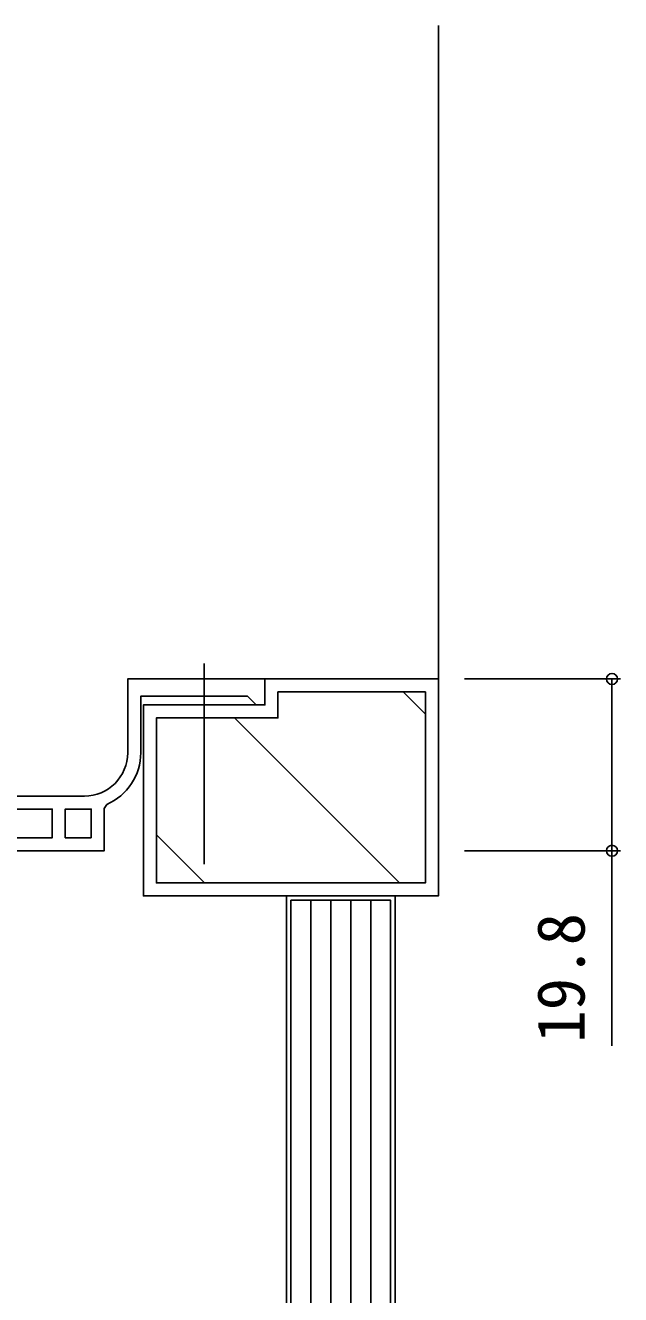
# Model space of a CAD drawing. Units: millimetres, scale not verified. Extents: x -437 to 438, y -681 to 679.
# Drawn here: x -156.1 to -87.5, y -300.4 to -154.2 of the extents above; entities that cross this region are included whole.
import ezdxf
from ezdxf.enums import TextEntityAlignment as Align

# ---------------------------------------------------------------- set-up
doc = ezdxf.new("R2010")
doc.units = ezdxf.units.MM
doc.header["$LTSCALE"] = 4
for name, color, linetype in [('0-3_YKK_11', 7, 'Continuous'), ('0-5_YKK_13', 4, 'Continuous'), ('0-6_YKK_D', 6, 'Continuous'), ('0-8_YSS_K', 3, 'Continuous')]:
    doc.layers.add(name, color=color, linetype=linetype)
doc.styles.add('ＭＳ ゴシック', font='')
doc.styles.get('ＭＳ ゴシック').set_extended_font_data('MS Gothic')

msp = doc.modelspace()

# ---------------------------------------------------------------- linework, layer by layer
at = {"layer": '0-3_YKK_11'}
for points in [[(-149.312, -242.978), (-162.812, -242.978), (-162.812, -229.478), (-164.012, -229.478), (-164.012, -235.478), (-168.512, -235.478), (-168.512, -232.978), (-170.012, -232.978), (-170.012, -242.978), (-171.512, -242.978), (-171.512, -244.478)], [(-142.812, -237.978), (-142.812, -231.478), (-130.512, -231.478), (-130.012, -231.978), (-129.512, -232.478), (-128.512, -232.478), (-128.512, -229.478), (-144.312, -229.478), (-144.312, -237.978)], [(-171.512, -244.478), (-153.012, -244.478), (-153.012, -247.778), (-158.515, -247.778), (-159.371, -246.295), (-162.012, -247.82), (-162.012, -249.278), (-147.012, -249.278), (-147.012, -244.394), (-146.712, -243.935)]]:
    msp.add_lwpolyline(points, dxfattribs=at)
msp.add_lwpolyline([(-148.512, -247.778), (-148.512, -244.478), (-151.512, -244.478), (-151.512, -247.778)], close=True, dxfattribs=at)
for radius, start in [(5, 270), (6.5, 293.57818)]:
    msp.add_arc((-149.312, -237.978), radius, start, 0, dxfattribs=at)
at = {"layer": '0-5_YKK_13'}
msp.add_line((-135.512, -227.69), (-135.512, -250.825), dxfattribs=at)
at = {"layer": '0-6_YKK_D'}
for p, q in [((-105.512, -229.478), (-87.512, -229.478)), ((-105.512, -249.278), (-87.512, -249.278))]:
    msp.add_line(p, q, dxfattribs=at)
msp.add_lwpolyline([(-88.512, -229.478), (-88.512, -249.278), (-88.512, -271.746)], dxfattribs=at)
for centre in [(-88.512, -229.478), (-88.512, -249.278)]:
    msp.add_circle(centre, 0.637, dxfattribs=at)
at = {"layer": '0-8_YSS_K'}
for p, q in [((-108.512, -229.478), (-108.512, -154.198)), ((-110.012, -233.524), (-112.558, -230.978)), ((-113.009, -252.978), (-132.009, -233.978)), ((-135.46, -252.978), (-141.012, -247.426)), ((-123.212, -254.978), (-123.213, -374.478)), ((-120.912, -254.978), (-120.913, -374.478)), ((-118.612, -254.978), (-118.613, -374.478)), ((-116.312, -254.978), (-116.313, -374.478))]:
    msp.add_line(p, q, dxfattribs=at)
for points in [[(-128.512, -229.478), (-128.512, -232.478), (-142.512, -232.478), (-142.512, -254.478), (-108.512, -254.478), (-108.512, -229.478)], [(-127.012, -230.978), (-127.012, -233.978), (-141.012, -233.978), (-141.012, -252.978), (-110.012, -252.978), (-110.012, -230.978)]]:
    msp.add_lwpolyline(points, close=True, dxfattribs=at)
for points in [[(-113.513, -374.478), (-113.512, -254.478), (-126.012, -254.478), (-126.013, -374.478)], [(-114.013, -374.478), (-114.012, -254.978), (-125.512, -254.978), (-125.513, -374.478)]]:
    msp.add_lwpolyline(points, dxfattribs=at)

# ---------------------------------------------------------------- texts
at = {"layer": '0-6_YKK_D', "style": 'ＭＳ ゴシック'}
msp.add_text('19.8', height=5.499, rotation=90, dxfattribs=at).set_placement((-90.012, -271.396), align=Align.BOTTOM_LEFT)

doc.saveas('drawing.dxf')
